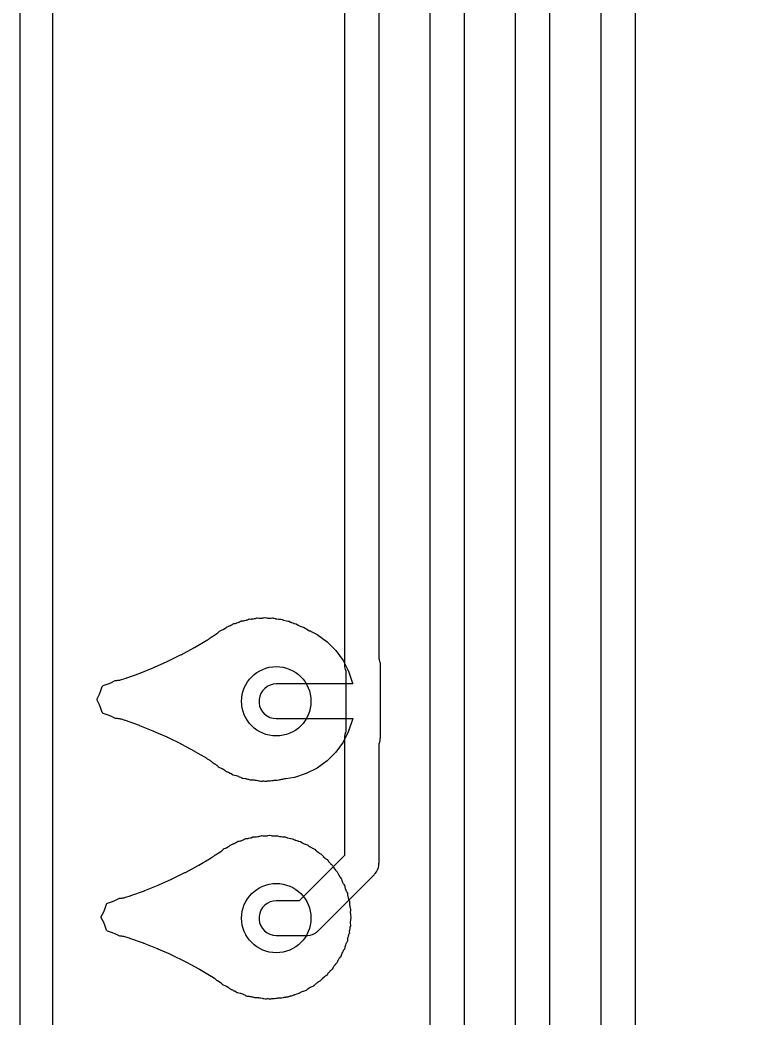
# Model space of a CAD drawing. Header units: millimetres. Extents: x 0 to 45, y 0 to 60.
# Drawn here: x 0 to 8.64, y 35.18 to 46.87 of the extents above; entities that cross this region are included whole.
import ezdxf

# ---------------------------------------------------------------- set-up
doc = ezdxf.new("R2010")
doc.units = ezdxf.units.MM

msp = doc.modelspace()

# ---------------------------------------------------------------- linework, layer by layer
at = {"layer": '16_copper'}
for points in [[(3.797, 49), (3.797, 39.327), (3.798, 39.317), (3.798, 39.307, 0.073353), (3.813, 39.249), (3.813, 38.531), (3.812, 38.529), (3.808, 38.52, 0.041183), (3.799, 38.485), (3.799, 38.477, 0.016741), (3.798, 38.462), (3.797, 38.453), (3.797, 37.084), (3.266, 36.553), (3, 36.553), (2.965, 36.55, 0.915917), (3, 36.147), (3.35, 36.147), (3.36, 36.148), (3.37, 36.148, 0.132342), (3.469, 36.185), (3.475, 36.191, 0.018024), (3.487, 36.2), (3.494, 36.206), (4.144, 36.856), (4.15, 36.864), (4.157, 36.871, 0.132344), (4.201, 36.968), (4.201, 36.976, 0.018059), (4.202, 36.991), (4.203, 37), (4.203, 38.392), (4.204, 38.393), (4.208, 38.402, 0.04389), (4.217, 38.437), (4.217, 38.445, 0.018059), (4.218, 38.46), (4.219, 38.469), (4.219, 39.311), (4.218, 39.321), (4.218, 39.331, 0.068761), (4.203, 39.388), (4.203, 48.916)], [(4.797, 49), (4.797, 32.084), (4.186, 31.473), (3, 31.473), (2.965, 31.47, 0.915917), (3, 31.067), (4.27, 31.067), (4.28, 31.068), (4.29, 31.068, 0.132342), (4.389, 31.105), (4.395, 31.111, 0.018024), (4.407, 31.12), (4.414, 31.126), (5.144, 31.856), (5.15, 31.864), (5.157, 31.871, 0.132344), (5.201, 31.968), (5.201, 31.976, 0.018059), (5.202, 31.991), (5.203, 32), (5.203, 48.916)], [(5.797, 49), (5.797, 27.084), (5.106, 26.393), (3, 26.393), (2.965, 26.39, 0.915917), (3, 25.987), (5.19, 25.987), (5.2, 25.988), (5.21, 25.988, 0.132342), (5.309, 26.025), (5.315, 26.031, 0.018024), (5.327, 26.04), (5.334, 26.046), (6.144, 26.856), (6.15, 26.864), (6.157, 26.871, 0.132344), (6.201, 26.968), (6.201, 26.976, 0.018059), (6.202, 26.991), (6.203, 27), (6.203, 48.916)]]:
    msp.add_lwpolyline(points, format="xyb", dxfattribs=at)
for points in [[(6.797, 48), (6.797, 22.084)], [(7.203, 22), (7.203, 47.916)]]:
    msp.add_lwpolyline(points, dxfattribs=at)
at = {"layer": '1_copper'}
msp.add_lwpolyline([(0.381, 51.975), (0.381, 8)], dxfattribs=at)
for points in [[(2.866, 37.952), (2.855, 37.953), (2.848, 37.953), (2.842, 37.953), (2.833, 37.952), (2.822, 37.952), (2.822, 37.952), (2.821, 37.952), (2.804, 37.953, 0.001522), (2.802, 37.953), (2.801, 37.953), (2.789, 37.957), (2.769, 37.961), (2.763, 37.962), (2.758, 37.964), (2.744, 37.965), (2.734, 37.966), (2.73, 37.966), (2.725, 37.967), (2.697, 37.967), (2.686, 37.971), (2.678, 37.973), (2.67, 37.975), (2.66, 37.977), (2.652, 37.979), (2.646, 37.98), (2.638, 37.981), (2.61, 37.984), (2.602, 37.987), (2.599, 37.988), (2.584, 37.996), (2.57, 38.003, 0.011775), (2.56, 38.008), (2.546, 38.012), (2.536, 38.016), (2.533, 38.016), (2.529, 38.017), (2.512, 38.021), (2.497, 38.024), (2.494, 38.024), (2.49, 38.027, 0.005371), (2.486, 38.03), (2.483, 38.031), (2.464, 38.043), (2.457, 38.046), (2.451, 38.05), (2.441, 38.055), (2.432, 38.059), (2.427, 38.061), (2.422, 38.063), (2.417, 38.065), (2.407, 38.073), (2.394, 38.084, 0.001383), (2.393, 38.084), (2.387, 38.088), (2.366, 38.1), (2.325, 38.119), (2.322, 38.123), (2.31, 38.134, 0.003118), (2.308, 38.136), (2.281, 38.155), (2.26, 38.167, 0.01351), (2.251, 38.175), (2.241, 38.183), (2.233, 38.19), (2.229, 38.192), (2.226, 38.195), (2.195, 38.214), (2.192, 38.216), (2.189, 38.218), (2.052, 38.298), (2.049, 38.3), (2.046, 38.302), (1.896, 38.383), (1.892, 38.384), (1.889, 38.387), (1.729, 38.465), (1.725, 38.467), (1.722, 38.469), (1.566, 38.538), (1.563, 38.539), (1.559, 38.541), (1.404, 38.603), (1.401, 38.604), (1.397, 38.606), (1.237, 38.663), (1.233, 38.664), (1.23, 38.666), (1.188, 38.679), (1.177, 38.682), (1.166, 38.685, 0.026858), (1.142, 38.687), (1.131, 38.689), (1.124, 38.688), (1.118, 38.689), (1.117, 38.688), (1.063, 38.716, 0.001054), (1.062, 38.717), (1.032, 38.729), (0.974, 38.747), (0.972, 38.75, 0.010359), (0.962, 38.759), (0.962, 38.76), (0.943, 38.818, 0.001055), (0.943, 38.818), (0.93, 38.848), (0.902, 38.903), (0.902, 38.906, 0.010376), (0.902, 38.919), (0.902, 38.92), (0.93, 38.974, 0.001054), (0.93, 38.975), (0.943, 39.005), (0.961, 39.063), (0.964, 39.065, 0.010359), (0.973, 39.075), (0.973, 39.075), (1.031, 39.094, 0.001055), (1.032, 39.094), (1.062, 39.107), (1.116, 39.135), (1.12, 39.134), (1.126, 39.135), (1.133, 39.135, 0.024664), (1.155, 39.137), (1.162, 39.138), (1.168, 39.139), (1.176, 39.142), (1.187, 39.144), (1.242, 39.162), (1.245, 39.164), (1.249, 39.165), (1.406, 39.221), (1.409, 39.223), (1.413, 39.224), (1.568, 39.287), (1.571, 39.288), (1.574, 39.29), (1.723, 39.356), (1.726, 39.358), (1.73, 39.359), (1.879, 39.433), (1.882, 39.434), (1.886, 39.436), (2.036, 39.517), (2.039, 39.519), (2.043, 39.52), (2.187, 39.605), (2.19, 39.607), (2.193, 39.609), (2.208, 39.618), (2.213, 39.622), (2.219, 39.626, 0.021913), (2.236, 39.64), (2.238, 39.642), (2.288, 39.671), (2.288, 39.671), (2.288, 39.672), (2.306, 39.685), (2.317, 39.692), (2.317, 39.692), (2.317, 39.692), (2.333, 39.708), (2.334, 39.71), (2.366, 39.725), (2.366, 39.725), (2.366, 39.725), (2.379, 39.732), (2.397, 39.743), (2.397, 39.743), (2.397, 39.743), (2.412, 39.756), (2.416, 39.759, 0.025139), (2.436, 39.766), (2.444, 39.77), (2.445, 39.771), (2.448, 39.772), (2.451, 39.773), (2.453, 39.774), (2.457, 39.775), (2.469, 39.781), (2.478, 39.784, 0.008315), (2.484, 39.788), (2.485, 39.788), (2.486, 39.789), (2.486, 39.789), (2.497, 39.797), (2.502, 39.8), (2.504, 39.801), (2.521, 39.803), (2.53, 39.805, 0.007304), (2.537, 39.807), (2.554, 39.814), (2.563, 39.817, 0.004064), (2.567, 39.819), (2.57, 39.82), (2.582, 39.827), (2.587, 39.829), (2.59, 39.831), (2.594, 39.832), (2.613, 39.833), (2.619, 39.834), (2.62, 39.834), (2.62, 39.834), (2.62, 39.834), (2.622, 39.834), (2.626, 39.835), (2.644, 39.84), (2.653, 39.842), (2.655, 39.843), (2.657, 39.843), (2.662, 39.845), (2.677, 39.851), (2.683, 39.854), (2.687, 39.854), (2.706, 39.853), (2.709, 39.853), (2.712, 39.854, 0.002922), (2.714, 39.854), (2.717, 39.854), (2.735, 39.857), (2.745, 39.858), (2.747, 39.859), (2.749, 39.859), (2.757, 39.861), (2.772, 39.866), (2.775, 39.867), (2.776, 39.867), (2.794, 39.865), (2.803, 39.864, 0.008822), (2.811, 39.864), (2.828, 39.865), (2.838, 39.865, 0.004593), (2.843, 39.866), (2.852, 39.867), (2.867, 39.871), (2.869, 39.871), (2.871, 39.871), (2.889, 39.867), (2.897, 39.865, 0.008049), (2.904, 39.864), (2.923, 39.864), (2.933, 39.863), (2.935, 39.863, 0.001691), (2.936, 39.863), (2.936, 39.863), (2.937, 39.863), (2.939, 39.863), (2.955, 39.866), (2.962, 39.866), (2.967, 39.865), (2.986, 39.858), (2.989, 39.858, 0.000744), (2.989, 39.857), (2.991, 39.857), (2.992, 39.857), (2.997, 39.856), (3.007, 39.855), (3.024, 39.852), (3.024, 39.852), (3.025, 39.852), (3.042, 39.852), (3.054, 39.852), (3.07, 39.846, 0.019871), (3.086, 39.839), (3.118, 39.831), (3.121, 39.831), (3.137, 39.83), (3.145, 39.829), (3.149, 39.827), (3.165, 39.818), (3.168, 39.817), (3.17, 39.816), (3.171, 39.815), (3.173, 39.815), (3.175, 39.813), (3.192, 39.808), (3.201, 39.804), (3.203, 39.804), (3.205, 39.803), (3.214, 39.801), (3.229, 39.799), (3.233, 39.798), (3.233, 39.798), (3.248, 39.787), (3.255, 39.782, 0.008991), (3.262, 39.778), (3.278, 39.771), (3.287, 39.767, 0.005005), (3.292, 39.765), (3.301, 39.762), (3.316, 39.758), (3.322, 39.756), (3.323, 39.755), (3.327, 39.754), (3.331, 39.751), (3.333, 39.749), (3.335, 39.747), (3.344, 39.742), (3.358, 39.734), (3.39, 39.717, 0.001392), (3.391, 39.717), (3.4, 39.714), (3.408, 39.708), (3.479, 39.672), (3.596, 39.587), (3.697, 39.486), (3.782, 39.369), (3.847, 39.241), (3.892, 39.104), (3.894, 39.093), (3, 39.093), (2.965, 39.09, 0.915917), (3, 38.687), (3.894, 38.687), (3.892, 38.676), (3.847, 38.539), (3.782, 38.411), (3.697, 38.294), (3.596, 38.193), (3.479, 38.108), (3.351, 38.043), (3.214, 37.998), (3.113, 37.982), (3.107, 37.981), (3.103, 37.98, 0.006008), (3.097, 37.98), (3.085, 37.976), (3.074, 37.975), (3.062, 37.974), (3.056, 37.972), (3.051, 37.971), (3.049, 37.97), (3.047, 37.97, 0.019939), (3.029, 37.967), (3.012, 37.964), (3.012, 37.964), (3.012, 37.964), (3.006, 37.962), (3.002, 37.963), (2.995, 37.963), (2.987, 37.962), (2.978, 37.962), (2.968, 37.961), (2.96, 37.96), (2.953, 37.959), (2.946, 37.957), (2.929, 37.953), (2.919, 37.953), (2.908, 37.954), (2.901, 37.954), (2.895, 37.954), (2.886, 37.952), (2.876, 37.951)], [(2.916, 35.402), (2.905, 35.403), (2.898, 35.403), (2.892, 35.403), (2.883, 35.402), (2.872, 35.402), (2.872, 35.402), (2.871, 35.402), (2.854, 35.403, 0.001522), (2.852, 35.403), (2.851, 35.403), (2.839, 35.407), (2.819, 35.411), (2.813, 35.412), (2.808, 35.414), (2.794, 35.415), (2.784, 35.416), (2.78, 35.416), (2.775, 35.417), (2.747, 35.417), (2.736, 35.421), (2.728, 35.423), (2.72, 35.425), (2.71, 35.427), (2.702, 35.429), (2.696, 35.43), (2.688, 35.431), (2.66, 35.434), (2.652, 35.437), (2.649, 35.438), (2.634, 35.446), (2.62, 35.453, 0.011851), (2.61, 35.458), (2.596, 35.462), (2.586, 35.466), (2.583, 35.466), (2.579, 35.467), (2.562, 35.471), (2.547, 35.474), (2.544, 35.474), (2.54, 35.477, 0.005371), (2.536, 35.48), (2.533, 35.481), (2.514, 35.493), (2.507, 35.496), (2.501, 35.5), (2.491, 35.505), (2.482, 35.509), (2.477, 35.511), (2.472, 35.513), (2.467, 35.515), (2.457, 35.523), (2.444, 35.534, 0.001383), (2.443, 35.534), (2.437, 35.538), (2.416, 35.55), (2.375, 35.569), (2.372, 35.573), (2.36, 35.584, 0.003118), (2.358, 35.586), (2.331, 35.605), (2.31, 35.617, 0.01351), (2.301, 35.625), (2.291, 35.633), (2.283, 35.64), (2.279, 35.642), (2.276, 35.645), (2.245, 35.664), (2.242, 35.666), (2.239, 35.668), (2.102, 35.748), (2.099, 35.75), (2.096, 35.752), (1.946, 35.833), (1.942, 35.834), (1.939, 35.837), (1.779, 35.915), (1.775, 35.917), (1.772, 35.919), (1.616, 35.988), (1.613, 35.989), (1.609, 35.991), (1.454, 36.053), (1.451, 36.054), (1.447, 36.056), (1.287, 36.113), (1.283, 36.114), (1.28, 36.116), (1.238, 36.129), (1.227, 36.132), (1.216, 36.135, 0.026868), (1.192, 36.137), (1.181, 36.139), (1.174, 36.138), (1.168, 36.139), (1.167, 36.138), (1.113, 36.166, 0.001054), (1.112, 36.167), (1.082, 36.179), (1.024, 36.197), (1.022, 36.2, 0.010376), (1.012, 36.209), (1.012, 36.21), (0.993, 36.268, 0.001055), (0.993, 36.268), (0.98, 36.298), (0.952, 36.353), (0.952, 36.356, 0.010376), (0.952, 36.369), (0.952, 36.37), (0.98, 36.424, 0.001054), (0.98, 36.425), (0.993, 36.455), (1.011, 36.513), (1.014, 36.515, 0.010376), (1.023, 36.525), (1.023, 36.525), (1.081, 36.544, 0.001055), (1.082, 36.544), (1.112, 36.557), (1.166, 36.585), (1.17, 36.584), (1.176, 36.585), (1.183, 36.585, 0.024664), (1.205, 36.587), (1.212, 36.588), (1.218, 36.589), (1.226, 36.592), (1.237, 36.594), (1.292, 36.612), (1.295, 36.614), (1.299, 36.615), (1.456, 36.671), (1.459, 36.673), (1.463, 36.674), (1.618, 36.737), (1.621, 36.738), (1.624, 36.74), (1.773, 36.806), (1.776, 36.808), (1.78, 36.809), (1.929, 36.883), (1.932, 36.884), (1.936, 36.886), (2.086, 36.967), (2.089, 36.969), (2.093, 36.97), (2.237, 37.055), (2.24, 37.057), (2.243, 37.059), (2.258, 37.068), (2.263, 37.072), (2.269, 37.076, 0.021913), (2.286, 37.09), (2.288, 37.092), (2.338, 37.121), (2.338, 37.121), (2.338, 37.122), (2.356, 37.134), (2.367, 37.142), (2.367, 37.142), (2.367, 37.142), (2.383, 37.159), (2.384, 37.16), (2.416, 37.175), (2.416, 37.175), (2.416, 37.175), (2.431, 37.184), (2.447, 37.193), (2.447, 37.193), (2.447, 37.193), (2.46, 37.204, 0.032776), (2.486, 37.216), (2.494, 37.22), (2.495, 37.221), (2.498, 37.222), (2.501, 37.223), (2.503, 37.224), (2.507, 37.225), (2.519, 37.231), (2.528, 37.234, 0.008315), (2.534, 37.238), (2.535, 37.238), (2.536, 37.239), (2.536, 37.239), (2.547, 37.247), (2.552, 37.25), (2.554, 37.251), (2.571, 37.253), (2.58, 37.255, 0.007304), (2.587, 37.257), (2.604, 37.264), (2.613, 37.267, 0.004064), (2.617, 37.269), (2.62, 37.27), (2.634, 37.278), (2.64, 37.281), (2.644, 37.282), (2.663, 37.283), (2.669, 37.284), (2.67, 37.284), (2.67, 37.284), (2.67, 37.284), (2.672, 37.284), (2.675, 37.285), (2.694, 37.29), (2.703, 37.292), (2.705, 37.292), (2.707, 37.293), (2.712, 37.295), (2.727, 37.301), (2.733, 37.304), (2.737, 37.304), (2.756, 37.303), (2.759, 37.303), (2.762, 37.304, 0.002922), (2.764, 37.304), (2.767, 37.304), (2.785, 37.307), (2.795, 37.308), (2.797, 37.309), (2.799, 37.309), (2.807, 37.311), (2.822, 37.316), (2.825, 37.317), (2.826, 37.317), (2.844, 37.315), (2.853, 37.314, 0.008822), (2.861, 37.314), (2.878, 37.315), (2.888, 37.315, 0.004593), (2.893, 37.316), (2.902, 37.317), (2.917, 37.321), (2.919, 37.321), (2.921, 37.321), (2.939, 37.317), (2.947, 37.315, 0.008049), (2.954, 37.314), (2.973, 37.314), (2.983, 37.313), (2.985, 37.313, 0.001691), (2.986, 37.313), (2.986, 37.313), (2.987, 37.313), (2.989, 37.313), (3.005, 37.316), (3.012, 37.316), (3.017, 37.315), (3.036, 37.308), (3.039, 37.308, 0.000744), (3.039, 37.307), (3.041, 37.307), (3.042, 37.307), (3.047, 37.306), (3.057, 37.305), (3.074, 37.302), (3.074, 37.302), (3.075, 37.302), (3.092, 37.302), (3.104, 37.302), (3.12, 37.296, 0.020088), (3.136, 37.289), (3.168, 37.281), (3.171, 37.281), (3.187, 37.28), (3.195, 37.279), (3.199, 37.277), (3.215, 37.268), (3.218, 37.267), (3.22, 37.266), (3.221, 37.265), (3.223, 37.265), (3.225, 37.263), (3.242, 37.258), (3.251, 37.254), (3.253, 37.254), (3.255, 37.253), (3.264, 37.251), (3.279, 37.248), (3.283, 37.248), (3.283, 37.248), (3.298, 37.237), (3.305, 37.232, 0.008991), (3.312, 37.228), (3.328, 37.221), (3.337, 37.217), (3.339, 37.216), (3.342, 37.215), (3.351, 37.212), (3.366, 37.208), (3.368, 37.207), (3.369, 37.206), (3.382, 37.195), (3.39, 37.189, 0.008615), (3.396, 37.185), (3.411, 37.176), (3.42, 37.17), (3.422, 37.17), (3.424, 37.168), (3.433, 37.164), (3.448, 37.159), (3.45, 37.158), (3.451, 37.157), (3.463, 37.144), (3.47, 37.138, 0.008569), (3.476, 37.133), (3.49, 37.122), (3.498, 37.116), (3.5, 37.115), (3.502, 37.114), (3.51, 37.109), (3.524, 37.102), (3.527, 37.101), (3.527, 37.1), (3.538, 37.086), (3.544, 37.079, 0.008977), (3.55, 37.073), (3.563, 37.061), (3.57, 37.054), (3.572, 37.053), (3.574, 37.052), (3.581, 37.046), (3.595, 37.038), (3.596, 37.037), (3.597, 37.035), (3.607, 37.02), (3.612, 37.013, 0.008821), (3.617, 37.007), (3.629, 36.994), (3.635, 36.986), (3.637, 36.985), (3.638, 36.984), (3.638, 36.984), (3.638, 36.984), (3.639, 36.983), (3.641, 36.981), (3.654, 36.972), (3.658, 36.968), (3.661, 36.963), (3.669, 36.946), (3.671, 36.942, 0.000587), (3.672, 36.942), (3.673, 36.941), (3.673, 36.94), (3.674, 36.938), (3.682, 36.928), (3.692, 36.913), (3.692, 36.913), (3.693, 36.913), (3.705, 36.901), (3.714, 36.893), (3.72, 36.878), (3.727, 36.861), (3.727, 36.861), (3.727, 36.861), (3.744, 36.833), (3.746, 36.83), (3.757, 36.818), (3.762, 36.812), (3.763, 36.808), (3.768, 36.789), (3.769, 36.787), (3.77, 36.785), (3.77, 36.783), (3.771, 36.782), (3.771, 36.78), (3.779, 36.764), (3.783, 36.754), (3.785, 36.753), (3.786, 36.751), (3.79, 36.744), (3.799, 36.731), (3.801, 36.728), (3.801, 36.727), (3.802, 36.721), (3.803, 36.717), (3.803, 36.714), (3.804, 36.709), (3.806, 36.701, 0.008739), (3.808, 36.693), (3.812, 36.684), (3.812, 36.682), (3.813, 36.681), (3.815, 36.677), (3.818, 36.667), (3.819, 36.665), (3.82, 36.663), (3.824, 36.654), (3.832, 36.641), (3.833, 36.639), (3.833, 36.637), (3.834, 36.62), (3.836, 36.61, 0.008623), (3.837, 36.603), (3.841, 36.586), (3.844, 36.576), (3.845, 36.574), (3.845, 36.571), (3.848, 36.563), (3.855, 36.548), (3.856, 36.546), (3.856, 36.545), (3.855, 36.527), (3.856, 36.518, 0.008599), (3.856, 36.51), (3.859, 36.492), (3.86, 36.482), (3.861, 36.48), (3.861, 36.478), (3.863, 36.47), (3.869, 36.455), (3.869, 36.452), (3.869, 36.45), (3.867, 36.432), (3.866, 36.424, 0.008168), (3.866, 36.416), (3.867, 36.398), (3.868, 36.388), (3.868, 36.386), (3.868, 36.385), (3.868, 36.385), (3.868, 36.385), (3.868, 36.384), (3.869, 36.381), (3.872, 36.365), (3.874, 36.359), (3.873, 36.354), (3.869, 36.336), (3.868, 36.33), (3.868, 36.329), (3.868, 36.329), (3.868, 36.329), (3.867, 36.327), (3.867, 36.324), (3.866, 36.305), (3.866, 36.295, 0.00339), (3.866, 36.291), (3.866, 36.286), (3.868, 36.27), (3.869, 36.263), (3.867, 36.259), (3.861, 36.241), (3.86, 36.238), (3.86, 36.236, 0.002893), (3.86, 36.233), (3.859, 36.23), (3.856, 36.213), (3.855, 36.203), (3.855, 36.201), (3.854, 36.198), (3.854, 36.191), (3.855, 36.175), (3.855, 36.171), (3.854, 36.17), (3.847, 36.154), (3.844, 36.146, 0.008754), (3.841, 36.139), (3.837, 36.122), (3.835, 36.112), (3.835, 36.11), (3.834, 36.107), (3.833, 36.103), (3.832, 36.088), (3.832, 36.082), (3.83, 36.077), (3.821, 36.062), (3.818, 36.056, 0.007953), (3.815, 36.05), (3.809, 36.032), (3.806, 36.023), (3.805, 36.021), (3.805, 36.019), (3.803, 36.014), (3.801, 35.998), (3.8, 35.992), (3.797, 35.988), (3.786, 35.973), (3.784, 35.97), (3.783, 35.968), (3.782, 35.966), (3.782, 35.965), (3.78, 35.963), (3.773, 35.947), (3.768, 35.938), (3.768, 35.936), (3.767, 35.934), (3.764, 35.926), (3.76, 35.911), (3.759, 35.908), (3.759, 35.907), (3.746, 35.893), (3.741, 35.886, 0.008445), (3.737, 35.88), (3.728, 35.865), (3.723, 35.856), (3.722, 35.854), (3.721, 35.852), (3.717, 35.844), (3.711, 35.829), (3.71, 35.826), (3.709, 35.825), (3.696, 35.813), (3.69, 35.806, 0.008372), (3.685, 35.8), (3.674, 35.786), (3.668, 35.778), (3.667, 35.776), (3.666, 35.774), (3.661, 35.766), (3.654, 35.752), (3.653, 35.749), (3.652, 35.749), (3.638, 35.738), (3.631, 35.732, 0.008947), (3.625, 35.726), (3.614, 35.713), (3.607, 35.706), (3.605, 35.704), (3.604, 35.702), (3.598, 35.695), (3.59, 35.682), (3.589, 35.68), (3.588, 35.679), (3.572, 35.669), (3.565, 35.664, 0.008673), (3.559, 35.66), (3.546, 35.648), (3.539, 35.641), (3.537, 35.639), (3.536, 35.637), (3.532, 35.634), (3.523, 35.622), (3.519, 35.617), (3.516, 35.615), (3.5, 35.607), (3.494, 35.604, 0.008823), (3.487, 35.6), (3.473, 35.589), (3.465, 35.583, 0.00464), (3.461, 35.58), (3.457, 35.576), (3.445, 35.563), (3.443, 35.562), (3.44, 35.56), (3.434, 35.554), (3.426, 35.549), (3.405, 35.54), (3.401, 35.537), (3.396, 35.536), (3.385, 35.529), (3.373, 35.523), (3.37, 35.52), (3.366, 35.518), (3.356, 35.509), (3.353, 35.507), (3.353, 35.507), (3.348, 35.504), (3.347, 35.503), (3.346, 35.503), (3.336, 35.498), (3.316, 35.492), (3.308, 35.489), (3.299, 35.486), (3.29, 35.482), (3.283, 35.479), (3.277, 35.476), (3.27, 35.472), (3.264, 35.469), (3.261, 35.466), (3.252, 35.465, 0.000759), (3.251, 35.464), (3.235, 35.458), (3.218, 35.452), (3.218, 35.452), (3.218, 35.452), (3.215, 35.451), (3.209, 35.449), (3.203, 35.447), (3.195, 35.444), (3.186, 35.44), (3.176, 35.438), (3.164, 35.436), (3.158, 35.434), (3.152, 35.433), (3.144, 35.429), (3.135, 35.426), (3.124, 35.425), (3.112, 35.424), (3.106, 35.422), (3.101, 35.421), (3.099, 35.42), (3.098, 35.42, 0.019851), (3.079, 35.417), (3.062, 35.414), (3.062, 35.414), (3.062, 35.414), (3.056, 35.412), (3.052, 35.413), (3.045, 35.413), (3.037, 35.412), (3.028, 35.412), (3.018, 35.411), (3.01, 35.41), (3.003, 35.409), (2.996, 35.407), (2.979, 35.403), (2.969, 35.403), (2.958, 35.404), (2.951, 35.404), (2.945, 35.404), (2.936, 35.402), (2.926, 35.401)]]:
    msp.add_lwpolyline(points, format="xyb", close=True, dxfattribs=at)
at = {"layer": 'drills_PTH'}
for centre in [(3, 38.89), (3, 36.35)]:
    msp.add_circle(centre, 0.406, dxfattribs=at)
at = {"layer": 'outline'}
msp.add_lwpolyline([(37, 60), (8, 60), (7.261, 59.924), (6.532, 59.784), (5.817, 59.581), (5.123, 59.316), (4.455, 58.992), (3.817, 58.611), (3.215, 58.176), (2.653, 57.69), (2.136, 57.157), (1.667, 56.581), (1.25, 55.966), (0.889, 55.317), (0.585, 54.639), (0.342, 53.937), (0.16, 53.217), (0.042, 52.484), (0, 52), (0, 8)], dxfattribs=at)

doc.saveas('drawing.dxf')
